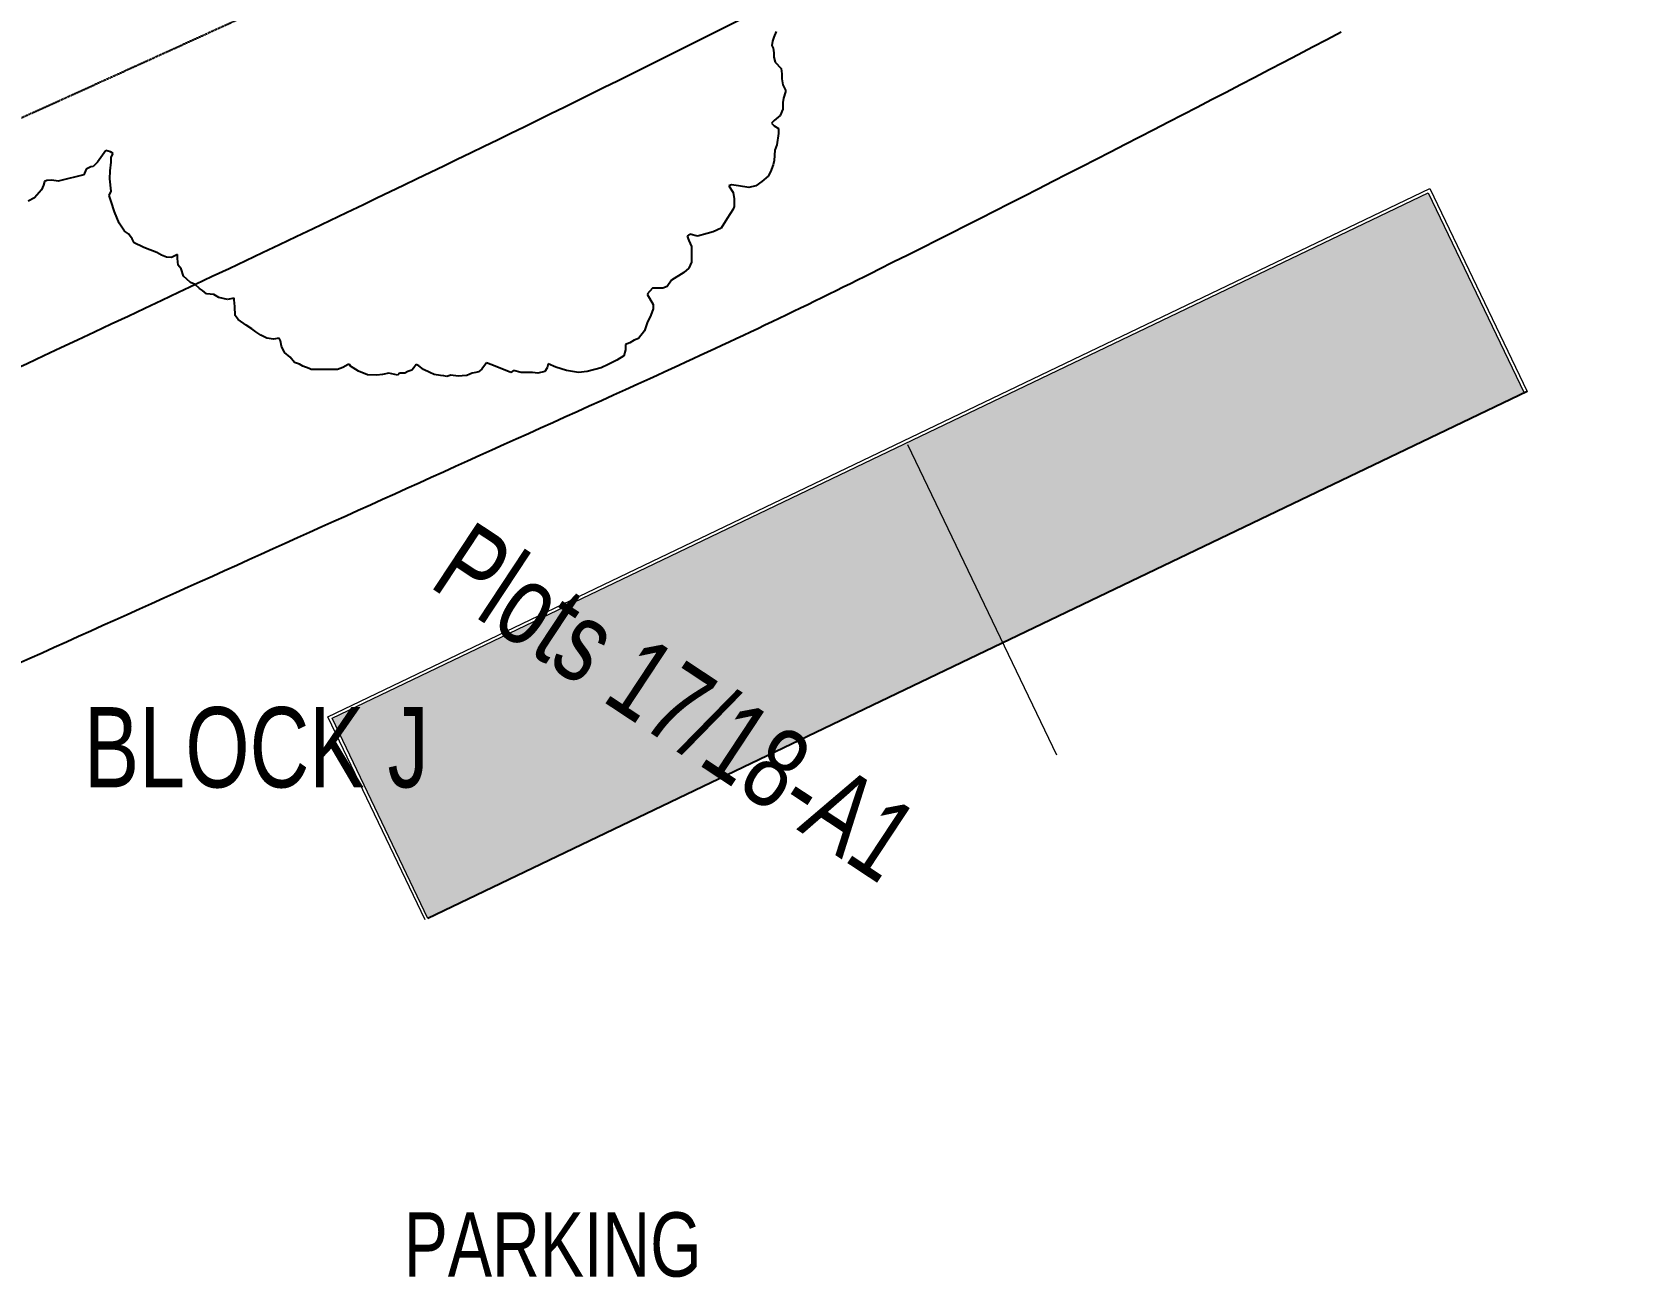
# Model space of a CAD drawing. Header units: millimetres. Extents: x 4912249 to 5235068, y 4796975 to 5005561.
# Drawn here: x 5096107 to 5120934, y 4936925 to 4956079 of the extents above; entities that cross this region are included whole.
import ezdxf

# ---------------------------------------------------------------- set-up
doc = ezdxf.new("R2010")
doc.units = ezdxf.units.MM
doc.linetypes.add('7715_SP01$0$DASHED', pattern=[19.05, 12.7, -6.35])
for name, color, linetype in [('7715_SP01$0$_existing buildings', 251, 'Continuous'), ('7715_SP01$0$A941G_trees', 3, 'Continuous'), ('7715_SP01$0$BANK', 7, 'Continuous'), ('7715_SP01$0$BUILDING', 1, 'Continuous'), ('7715_SP01$0$CHANNEL', 2, 'Continuous')]:
    doc.layers.add(name, color=color, linetype=linetype)
doc.layers.add('7715_SP01$0$Text & Dims', color=7, linetype='Continuous', plot=False)
doc.styles.add('7715_SP01$0$TITLE', font='ARIALN.TTF', dxfattribs={"width": 0.9})

msp = doc.modelspace()

# ---------------------------------------------------------------- hatches: boundary and pattern name
at = {"layer": '7715_SP01$0$_existing buildings'}
h = msp.add_hatch(color=256, dxfattribs=at)
h.paths.add_polyline_path([(5100781, 4945392), (5102275, 4942275), (5111228, 4946566), (5109734, 4949683)])
h.paths.add_polyline_path([(5119347, 4950458), (5117852, 4953575), (5109734, 4949683), (5111228, 4946566)])
h.paths.add_polyline_path([(5131085, 4957051), (5129199, 4959619), (5121308, 4953824), (5123193, 4951256)])
h.paths.add_polyline_path([(5143291, 4961219), (5141014, 4964571), (5133276, 4959314), (5135553, 4955962)])

# ---------------------------------------------------------------- linework, layer by layer
msp.add_line((5119392, 4950479), (5102275, 4942275), dxfattribs=at)
at = {"layer": '7715_SP01$0$A941G_trees'}
for p, q in [((5107641, 4955932), (5107632, 4955865)), ((5107661, 4955999), (5107641, 4955932)), ((5107699, 4956085), (5107661, 4955999)), ((5107632, 4955865), (5107651, 4955827)), ((5107651, 4955827), (5107661, 4955751)), ((5107661, 4955751), (5107661, 4955684)), ((5107661, 4955684), (5107680, 4955607)), ((5107680, 4955607), (5107774, 4955509)), ((5107774, 4955509), (5107787, 4955428)), ((5107787, 4955428), (5107787, 4955347)), ((5107787, 4955347), (5107801, 4955252)), ((5107801, 4955252), (5107841, 4955171)), ((5107841, 4955171), (5107841, 4955144)), ((5107814, 4955049), (5107801, 4954982)), ((5107801, 4954982), (5107801, 4954874)), ((5107841, 4955144), (5107814, 4955049)), ((5107665, 4954698), (5107625, 4954657)), ((5107625, 4954657), (5107665, 4954617)), ((5107760, 4954779), (5107665, 4954698)), ((5107801, 4954874), (5107760, 4954779)), ((5107665, 4954617), (5107733, 4954576)), ((5107733, 4954495), (5107706, 4954320)), ((5107733, 4954576), (5107733, 4954495)), ((5097261, 4954231), (5097181, 4954122)), ((5097334, 4954209), (5097261, 4954231)), ((5097371, 4954188), (5097334, 4954209)), ((5097342, 4954129), (5097371, 4954188)), ((5107679, 4954238), (5107665, 4954076)), ((5107706, 4954320), (5107679, 4954238)), ((5096954, 4953939), (5096917, 4953851)), ((5097027, 4953976), (5096954, 4953939)), ((5097064, 4953983), (5097027, 4953976)), ((5097129, 4954049), (5097064, 4953983)), ((5097181, 4954122), (5097129, 4954049)), ((5097320, 4953793), (5097327, 4953917)), ((5097327, 4953917), (5097342, 4954049)), ((5097342, 4954049), (5097342, 4954129)), ((5107652, 4954009), (5107611, 4953900)), ((5107665, 4954076), (5107652, 4954009)), ((5096288, 4953691), (5096259, 4953618)), ((5096303, 4953749), (5096288, 4953691)), ((5096339, 4953764), (5096303, 4953749)), ((5096420, 4953771), (5096339, 4953764)), ((5096515, 4953756), (5096420, 4953771)), ((5096661, 4953793), (5096515, 4953756)), ((5096793, 4953822), (5096661, 4953793)), ((5096917, 4953851), (5096793, 4953822)), ((5097342, 4953601), (5097320, 4953793)), ((5107002, 4953698), (5106962, 4953684)), ((5106962, 4953684), (5107029, 4953576)), ((5107111, 4953684), (5107002, 4953698)), ((5107273, 4953657), (5107111, 4953684)), ((5107381, 4953684), (5107273, 4953657)), ((5107476, 4953752), (5107381, 4953684)), ((5107571, 4953833), (5107476, 4953752)), ((5107611, 4953900), (5107571, 4953833)), ((5096150, 4953496), (5096049, 4953445)), ((5096259, 4953618), (5096150, 4953496)), ((5097313, 4953531), (5097342, 4953601)), ((5097342, 4953439), (5097313, 4953531)), ((5097395, 4953276), (5097342, 4953439)), ((5107029, 4953576), (5107043, 4953481)), ((5107043, 4953481), (5107043, 4953360)), ((5097430, 4953189), (5097395, 4953276)), ((5097464, 4953102), (5097430, 4953189)), ((5106935, 4953171), (5106840, 4953022)), ((5107029, 4953319), (5106935, 4953171)), ((5107043, 4953360), (5107029, 4953319)), ((5097551, 4952975), (5097464, 4953102)), ((5097610, 4952934), (5097551, 4952975)), ((5097668, 4952859), (5097610, 4952934)), ((5106353, 4952927), (5106312, 4952900)), ((5106475, 4952900), (5106353, 4952927)), ((5106623, 4952941), (5106475, 4952900)), ((5106718, 4952968), (5106623, 4952941)), ((5106840, 4953022), (5106718, 4952968)), ((5097702, 4952795), (5097668, 4952859)), ((5097842, 4952729), (5097702, 4952795)), ((5097875, 4952710), (5097842, 4952729)), ((5098053, 4952644), (5097875, 4952710)), ((5106312, 4952900), (5106339, 4952833)), ((5106339, 4952833), (5106380, 4952738)), ((5106380, 4952738), (5106380, 4952616)), ((5098125, 4952605), (5098053, 4952644)), ((5098204, 4952572), (5098125, 4952605)), ((5098282, 4952565), (5098204, 4952572)), ((5098374, 4952611), (5098282, 4952565)), ((5098374, 4952591), (5098374, 4952611)), ((5098374, 4952552), (5098374, 4952591)), ((5098387, 4952447), (5098374, 4952552)), ((5098433, 4952388), (5098387, 4952447)), ((5106380, 4952495), (5106339, 4952400)), ((5106380, 4952616), (5106380, 4952495)), ((5098466, 4952277), (5098433, 4952388)), ((5098519, 4952231), (5098466, 4952277)), ((5098578, 4952178), (5098519, 4952231)), ((5098650, 4952145), (5098578, 4952178)), ((5106069, 4952211), (5106001, 4952116)), ((5106258, 4952333), (5106069, 4952211)), ((5106339, 4952400), (5106258, 4952333)), ((5098716, 4952086), (5098650, 4952145)), ((5098762, 4952054), (5098716, 4952086)), ((5098827, 4952001), (5098762, 4952054)), ((5098939, 4951988), (5098827, 4952001)), ((5099021, 4951942), (5098939, 4951988)), ((5099155, 4951913), (5099021, 4951942)), ((5099259, 4951935), (5099155, 4951913)), ((5099259, 4951905), (5099259, 4951935)), ((5105771, 4952089), (5105690, 4951995)), ((5105690, 4951995), (5105784, 4951832)), ((5105879, 4952089), (5105771, 4952089)), ((5105933, 4952089), (5105879, 4952089)), ((5106001, 4952116), (5105933, 4952089)), ((5099266, 4951801), (5099259, 4951905)), ((5099274, 4951661), (5099266, 4951801)), ((5105784, 4951765), (5105744, 4951670)), ((5105784, 4951832), (5105784, 4951765)), ((5099318, 4951601), (5099274, 4951661)), ((5099445, 4951512), (5099318, 4951601)), ((5099534, 4951453), (5099445, 4951512)), ((5099593, 4951408), (5099534, 4951453)), ((5105649, 4951427), (5105554, 4951305)), ((5105690, 4951549), (5105649, 4951427)), ((5105744, 4951670), (5105690, 4951549)), ((5099675, 4951356), (5099593, 4951408)), ((5099764, 4951312), (5099675, 4951356)), ((5099868, 4951297), (5099764, 4951312)), ((5099957, 4951312), (5099868, 4951297)), ((5099979, 4951267), (5099957, 4951312)), ((5099994, 4951186), (5099979, 4951267)), ((5100039, 4951089), (5099994, 4951186)), ((5105419, 4951238), (5105351, 4951211)), ((5105351, 4951211), (5105351, 4951130)), ((5105487, 4951278), (5105419, 4951238)), ((5105554, 4951305), (5105487, 4951278)), ((5100128, 4951015), (5100039, 4951089)), ((5100195, 4950934), (5100128, 4951015)), ((5100276, 4950904), (5100195, 4950934)), ((5105216, 4950967), (5105081, 4950900)), ((5105324, 4951035), (5105216, 4950967)), ((5105351, 4951130), (5105324, 4951035)), ((5100328, 4950874), (5100276, 4950904)), ((5100425, 4950837), (5100328, 4950874)), ((5100455, 4950822), (5100425, 4950837)), ((5100640, 4950822), (5100455, 4950822)), ((5100864, 4950823), (5100640, 4950822)), ((5100952, 4950852), (5100864, 4950823)), ((5101035, 4950899), (5100952, 4950852)), ((5101052, 4950899), (5101035, 4950899)), ((5101070, 4950876), (5101052, 4950899)), ((5101194, 4950799), (5101070, 4950876)), ((5101335, 4950740), (5101194, 4950799)), ((5101477, 4950734), (5101335, 4950740)), ((5101565, 4950746), (5101477, 4950734)), ((5101665, 4950764), (5101565, 4950746)), ((5101807, 4950734), (5101665, 4950764)), ((5101830, 4950764), (5101807, 4950734)), ((5101913, 4950764), (5101830, 4950764)), ((5101960, 4950793), (5101913, 4950764)), ((5102025, 4950811), (5101960, 4950793)), ((5102054, 4950846), (5102025, 4950811)), ((5102090, 4950899), (5102054, 4950846)), ((5102131, 4950882), (5102090, 4950899)), ((5102208, 4950823), (5102131, 4950882)), ((5102302, 4950776), (5102208, 4950823)), ((5102373, 4950746), (5102302, 4950776)), ((5102473, 4950729), (5102373, 4950746)), ((5102520, 4950723), (5102473, 4950729)), ((5102567, 4950711), (5102520, 4950723)), ((5102632, 4950734), (5102567, 4950711)), ((5102744, 4950717), (5102632, 4950734)), ((5102809, 4950723), (5102744, 4950717)), ((5102879, 4950729), (5102809, 4950723)), ((5102927, 4950752), (5102879, 4950729)), ((5102962, 4950764), (5102927, 4950752)), ((5103021, 4950776), (5102962, 4950764)), ((5103062, 4950787), (5103021, 4950776)), ((5103115, 4950829), (5103062, 4950787)), ((5103186, 4950927), (5103115, 4950829)), ((5103254, 4950900), (5103186, 4950927)), ((5103321, 4950873), (5103254, 4950900)), ((5103565, 4950778), (5103321, 4950873)), ((5103606, 4950805), (5103565, 4950778)), ((5103727, 4950778), (5103606, 4950805)), ((5103903, 4950778), (5103727, 4950778)), ((5103985, 4950765), (5103903, 4950778)), ((5104093, 4950792), (5103985, 4950765)), ((5104133, 4950846), (5104093, 4950792)), ((5104147, 4950913), (5104133, 4950846)), ((5104269, 4950859), (5104147, 4950913)), ((5104431, 4950805), (5104269, 4950859)), ((5104621, 4950778), (5104431, 4950805)), ((5104756, 4950792), (5104621, 4950778)), ((5104972, 4950846), (5104756, 4950792)), ((5105081, 4950900), (5104972, 4950846))]:
    msp.add_line(p, q, dxfattribs=at)
at = {"layer": '7715_SP01$0$BANK', "linetype": '7715_SP01$0$DASHED'}
msp.add_arc((4578087, 6098787), 1255793, 293.916236, 295.101589, dxfattribs=at)
at = {"layer": '7715_SP01$0$BUILDING', "lineweight": 0}
for p, q in [((5100714, 4945415), (5117876, 4953641)), ((5100781, 4945392), (5117852, 4953575)), ((5117852, 4953575), (5119347, 4950458)), ((5117876, 4953641), (5119392, 4950479)), ((5112066, 4944818), (5109749, 4949652)), ((5102230, 4942253), (5100714, 4945415)), ((5102275, 4942275), (5100781, 4945392))]:
    msp.add_line(p, q, dxfattribs=at)
at = {"layer": '7715_SP01$0$CHANNEL'}
for centre, radius, start, end in [((4966557, 5235216), 312365, 295.54805, 296.90802), ((4922168, 5325843), 417719, 296.61392, 297.72409), ((4813516, 5555382), 667228, 294.752088, 295.548052), ((5064754, 5041277), 99429, 294.33833, 296.61392), ((2832874, 9975542), 5514987, 294.200234, 294.338328)]:
    msp.add_arc(centre, radius, start, end, dxfattribs=at)

# ---------------------------------------------------------------- texts
at = {"layer": '7715_SP01$0$Text & Dims', "color": 3, "lineweight": -3, "style": '7715_SP01$0$TITLE', "width": 0.9}
for s, height, rotation, p in [('Plots 17/18-A1', 1250, 326.5561, (5102268, 4947456, 600)), ('BLOCK J', 1250, 0, (5096919, 4944316)), ('PARKING ', 1000, 0, (5101898, 4936700))]:
    msp.add_text(s, height=height, rotation=rotation, dxfattribs=at).set_placement(p)

doc.saveas('drawing.dxf')
